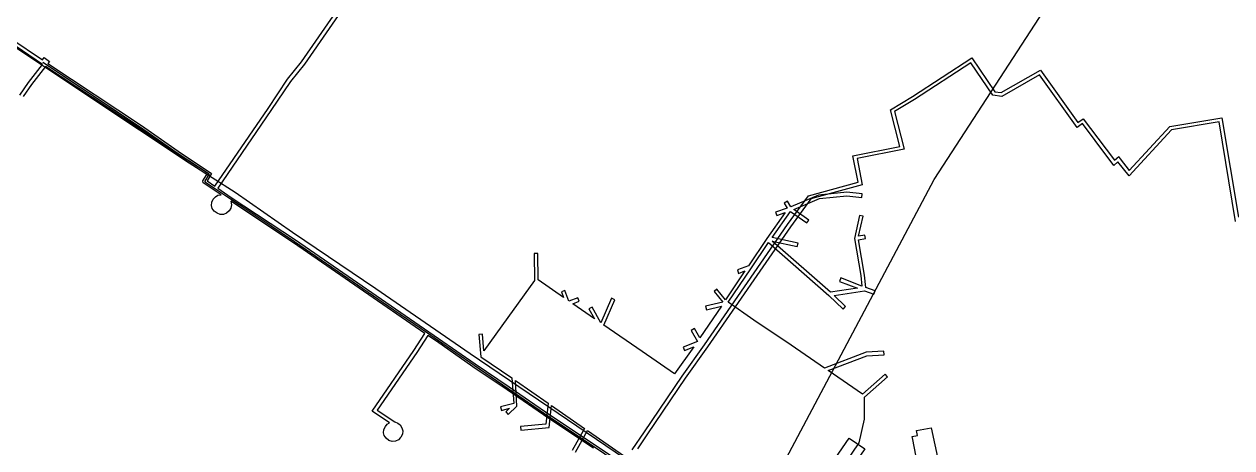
# Model space of a CAD drawing. Header units: metres. Extents: x -1448899 to 1563798, y -293564 to 398817.
# Drawn here: x 39772 to 41108, y 37246 to 37716 of the extents above; entities that cross this region are included whole.
import ezdxf

# ---------------------------------------------------------------- set-up
doc = ezdxf.new("R2010")
doc.units = ezdxf.units.M
for name, color, linetype in [('P', 94, 'Continuous'), ('T', 1, 'Continuous'), ('Z', 30, 'Continuous'), ('Газопроводы', 7, 'Continuous'), ('кадастр', 7, 'Continuous')]:
    doc.layers.add(name, color=color, linetype=linetype)

# ---------------------------------------------------------------- blocks, each defined once
blk = doc.blocks.new('A$C0BB7152E')
at = {"layer": 'P', "linetype": 'Continuous'}
blk.add_lwpolyline([(1533159.18, 387729.41), (1533150.16, 387773.56), (1533149.55, 387776.9), (1533155.37, 387778.03), (1533154.36, 387783.44), (1533170.47, 387786.58), (1533178.69, 387749.11)], dxfattribs=at)
at = {"layer": 'T', "linetype": 'Continuous'}
for points in [[(1531471.1, 388647.56), (1531597.86, 388564.74), (1531734.76, 388474.26), (1531856.12, 388395.18), (1531960.97, 388326.54), (1532128.67, 388216.81), (1532237.14, 388145.93), (1532347.26, 388073.74), (1532398.37, 388041.82), (1532462.29, 387997.96), (1532554.9, 387936.17), (1532659.79, 387865.18), (1532757.55, 387799.79), (1532894.76, 387708.15), (1533011.51, 387630.55), (1533067.25, 387589.95), (1533148.76, 387535.75)], [(1532184.6, 388183.92), (1532293.11, 388113.01), (1532334.17, 388084.93), (1532369.58, 388061.69), (1532364.91, 388053.54), (1532365, 388052.84), (1532376.6, 388045.34), (1532393.25, 388034.3), (1532412.58, 388021.92), (1532464.7, 387987.7), (1532517.79, 387951.54), (1532574.99, 387912.67), (1532612.35, 387887.45), (1532623.56, 387879.88), (1532664.23, 387852.02), (1532702.21, 387826.72), (1532748.65, 387795.31), (1532798.26, 387762.82), (1532831.66, 387740.48)]]:
    blk.add_lwpolyline(points, dxfattribs=at)
at = {"layer": 'Z', "linetype": 'Continuous'}
for points in [[(1532066.67, 375431.54), (1531673.18, 376679.56), (1531389.95, 377957.12), (1531219.14, 379254.51), (1531162.06, 380561.85), (1531219.14, 381869.18), (1531389.95, 383166.57), (1531673.18, 384444.13), (1532066.67, 385692.15), (1532567.45, 386901.12), (1533171.68, 388061.85), (1533874.78, 389165.49), (1534671.4, 390203.66)], [(1532797.16, 387761.15), (1532747.54, 387793.65), (1532701.09, 387825.06), (1532663.1, 387850.37), (1532622.43, 387878.23), (1532612.93, 387884.64), (1532600.77, 387865.71), (1532557.35, 387801.56), (1532577.03, 387788.49), (1532580.39, 387787.1), (1532582.93, 387785.23), (1532585.09, 387782.22), (1532586, 387778.62), (1532585.54, 387774.94), (1532583.84, 387771.81), (1532583.74, 387771.64), (1532583.6, 387771.48), (1532581.21, 387768.9), (1532577.87, 387767.28), (1532574.17, 387766.99), (1532570.62, 387768.07), (1532567.58, 387770.33), (1532565.51, 387773.41), (1532564.75, 387776.41), (1532565.09, 387780.11), (1532566.76, 387783.42), (1532568.8, 387785.84), (1532571.3, 387787.47), (1532551.8, 387800.47), (1532597.43, 387867.93), (1532609.61, 387886.88), (1532463.59, 387986.04), (1532393.82, 388031.57), (1532394.42, 388027.7), (1532393.74, 388024.05), (1532391.96, 388020.97), (1532389.27, 388018.41), (1532385.84, 388017), (1532382.13, 388016.95), (1532378.66, 388018.25), (1532375.61, 388020.37), (1532373.35, 388023.32), (1532372.33, 388026.88), (1532372.68, 388030.58), (1532374.23, 388033.77), (1532376.66, 388036.57), (1532379.35, 388038.1), (1532382.96, 388038.73), (1532363.15, 388051.9), (1532362.82, 388053.92), (1532366.87, 388060.98), (1532333.06, 388083.28), (1532292.03, 388111.33), (1532187.75, 388179.49), (1532172.36, 388159.33), (1532163.11, 388145.75)], [(1532159.34, 388147.33), (1532169.09, 388161.63), (1532184.32, 388181.65), (1532146.76, 388206.64)], [(1532121.25, 388227.85), (1532148.96, 388209.98), (1532184.17, 388186.62), (1532186.15, 388189.22), (1532192.13, 388184.82), (1532190.3, 388182.6), (1532294.19, 388114.7), (1532335.28, 388086.6), (1532372.29, 388062.4), (1532367.41, 388053.87), (1532376.07, 388048.09), (1532434.2, 388134.65), (1532455.62, 388167.31), (1532470.9, 388186.69), (1532575.58, 388340.85)], [(1532578.89, 388338.6), (1532474.12, 388184.31), (1532458.88, 388164.98), (1532437.45, 388132.42), (1532379.41, 388045.88), (1532394.34, 388035.98), (1532465.81, 387989.37), (1532624.68, 387881.54), (1532665.34, 387853.68), (1532703.32, 387828.38), (1532749.76, 387796.98), (1532799.36, 387764.49), (1532831.08, 387743.27)], [(1532840.05, 387759.75), (1532853.22, 387779.61), (1532894.43, 387841.69), (1532919.1, 387876.67), (1533009.76, 388010.58), (1533032.9, 388042.75), (1533087.44, 388058.18), (1533081.52, 388087.39), (1533133.16, 388098.11), (1533122.69, 388138.49), (1533146.84, 388153.52), (1533212.1, 388196.87), (1533238.11, 388159.45), (1533244.8, 388158.62), (1533288.36, 388183.93), (1533330.15, 388126.32), (1533335.97, 388130.45), (1533352.45, 388109.03), (1533370.85, 388084.85), (1533375.53, 388089), (1533377.24, 388086.15), (1533387.28, 388073.55), (1533431.76, 388122.41), (1533489.43, 388132.63), (1533508.49, 388022.55)], [(1533505.22, 388017.95), (1533486.18, 388128), (1533433.8, 388118.71), (1533387.09, 388067.39), (1533374.61, 388083.04), (1533370.28, 388079), (1533349.28, 388106.57), (1533335.1, 388124.93), (1533329.24, 388120.78), (1533287.25, 388178.66), (1533245.66, 388154.5), (1533235.85, 388155.69), (1533211.06, 388191.36), (1533149, 388150.15), (1533127.32, 388136.66), (1533138.04, 388095.06), (1533086.24, 388084.28), (1533092.08, 388055.37), (1533035.33, 388039.27), (1533013.03, 388008.29), (1532922.4, 387874.4), (1532897.74, 387839.45), (1532856.55, 387777.42), (1532845.84, 387760.82)], [(1533062.66, 387726.72), (1533090.75, 387769.46), (1533096.58, 387795.74), (1533096.26, 387819.87), (1533121.6, 387842.9), (1533118.91, 387845.86), (1533094.07, 387823.29), (1533055.99, 387849.15), (1533098.61, 387865.93), (1533117.71, 387867.16), (1533117.45, 387871.16), (1533097.73, 387869.88), (1533051.98, 387851.87), (1533015.03, 387876.89), (1532973.22, 387904.4), (1532944.89, 387923.94), (1532969.53, 387961.25), (1532988.77, 387990.39), (1533056.13, 387932.36), (1533072.03, 387917.37), (1533074.78, 387920.28), (1533061.81, 387932.5), (1533095.5, 387937.82), (1533105.91, 387934.11), (1533107.26, 387937.87), (1533096.84, 387941.58), (1533095.25, 387955.22), (1533088.29, 387994.35), (1533096.02, 387995.72), (1533095.32, 387999.66), (1533088.55, 387998.46), (1533093.25, 388020.54), (1533089.34, 388021.37), (1533084, 387995.62), (1533091.29, 387954.64), (1533092.63, 387943.15), (1533069.24, 387951.9), (1533067.83, 387948.15), (1533087.86, 387940.66), (1533058.08, 387935.96), (1532992.97, 387992.05), (1533020.74, 387986.28), (1533021.56, 387990.2), (1532992.73, 387996.18), (1533012.89, 388025.13), (1533031.17, 388012.52), (1533033.44, 388015.82), (1533016.5, 388027.5), (1533044.84, 388039.69), (1533075.25, 388042.9), (1533091.88, 388041.37), (1533092.25, 388045.35), (1533075.22, 388046.92), (1533043.82, 388043.6), (1533013.17, 388030.42), (1533009.45, 388036.36), (1533006.06, 388034.23), (1533009.37, 388028.95), (1532996.43, 388024.29), (1532997.78, 388020.53), (1533007.16, 388023.9), (1532986.99, 387994.97), (1532966.9, 387964.53), (1532954.67, 387959.89), (1532956.09, 387956.15), (1532963.13, 387958.82), (1532941.9, 387926.67), (1532932.2, 387938.51), (1532929.11, 387935.97), (1532938.78, 387924.17), (1532919.87, 387919.44), (1532920.84, 387915.56), (1532937.28, 387919.67), (1532913.88, 387884.22), (1532907.64, 387894.49), (1532904.22, 387892.42), (1532911.3, 387880.31), (1532895.38, 387873.84), (1532896.89, 387870.14), (1532907.11, 387874.29), (1532886.18, 387844.36), (1532850.07, 387868.78), (1532807.55, 387897.54), (1532819.51, 387925.82), (1532815.82, 387927.37), (1532804.28, 387900.08), (1532794.33, 387917.46), (1532790.86, 387915.47), (1532797.07, 387904.62), (1532773.05, 387920.87), (1532780.16, 387923.9), (1532778.59, 387927.58), (1532768.51, 387923.94), (1532764.07, 387935.72), (1532760.33, 387934.3), (1532762.77, 387927.82), (1532734.3, 387947.07), (1532733.81, 387976.43), (1532729.81, 387976.36), (1532730.31, 387946.62), (1532701.1, 387905.08), (1532674.99, 387868.12), (1532673.27, 387886.43), (1532669.28, 387886.06), (1532671.62, 387861.46), (1532706.17, 387838.26), (1532708.47, 387810.12), (1532693.85, 387806.18), (1532694.89, 387802.32), (1532703.82, 387804.73), (1532699.75, 387800.69), (1532702.56, 387797.85), (1532712.01, 387807.21), (1532710.42, 387835.36), (1532746.4, 387810.79), (1532744.16, 387787.28), (1532716.25, 387784.6), (1532716.63, 387780.62), (1532747.79, 387783.61), (1532750.37, 387808.09), (1532787.12, 387782.99), (1532773.59, 387758.51)], [(1532777.09, 387756.57), (1532790.44, 387780.73), (1532831.48, 387752.71)]]:
    blk.add_lwpolyline(points, dxfattribs=at)
blk.add_lwpolyline([(1533097.19, 387762.94), (1533070.58, 387723.24), (1533071.56, 387707.06), (1533055.42, 387680.86), (1533041.73, 387657.54), (1533027.45, 387637.63), (1533010.33, 387631.95), (1532946.15, 387540.01), (1532918.03, 387497.47), (1532895.06, 387461.77), (1532867.1, 387419.72), (1532845.93, 387387.45), (1532828.37, 387398.97), (1532849.58, 387431.3), (1532877.48, 387473.27), (1532900.43, 387508.95), (1532928.77, 387551.81), (1532997.11, 387649.69), (1533014.37, 387655.41), (1533024.11, 387669), (1533037.42, 387691.68), (1533050.2, 387712.42), (1533049.2, 387729.04), (1533079.74, 387774.63)], close=True, dxfattribs=at)
blk = doc.blocks.new('A$C0ab4c2d5')
at = {"layer": 'кадастр', "rotation": 359.5536696139991}
blk.add_blockref('A$C0BB7152E', (-1535830.4, -375345.2), dxfattribs=at)

msp = doc.modelspace()

# ---------------------------------------------------------------- linework, layer by layer
at = {"layer": 'Газопроводы', "color": 6, "lineweight": 200}
msp.add_circle((43176.1, 37750), 11368.9, dxfattribs=at)

# ---------------------------------------------------------------- next in the draw order: block references
at = {"layer": 'Газопроводы', "rotation": 359.9999655066117}
msp.add_blockref('A$C0ab4c2d5', (40461.1, 36782.2), dxfattribs=at)

doc.saveas('drawing.dxf')
